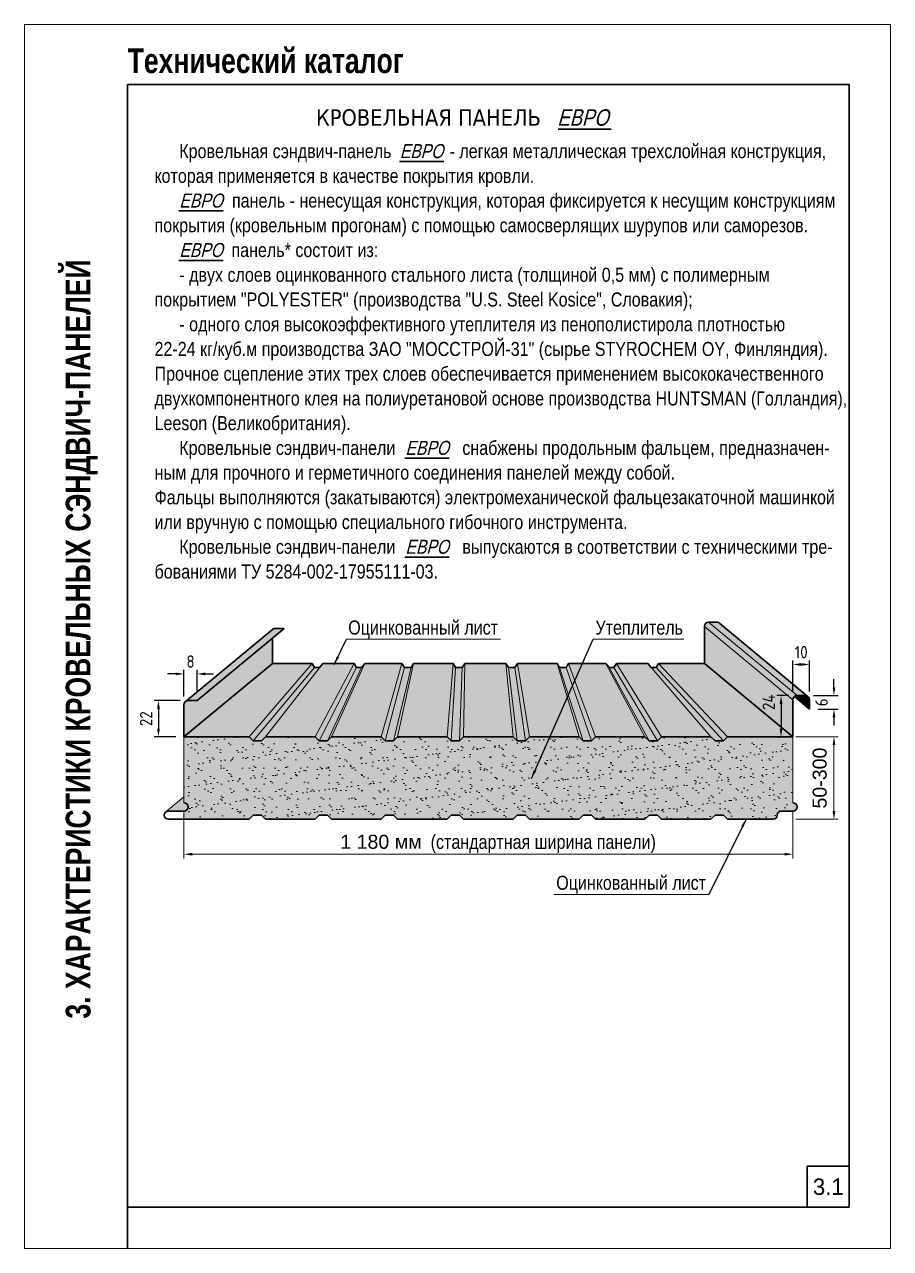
# Model space of a CAD drawing. Extents: x 5821 to 16321, y -13531 to 5774.
# Drawn here: x 5821 to 6871, y -4621 to -3136 of the extents above; entities that cross this region are included whole.
import ezdxf
from ezdxf.enums import TextEntityAlignment as Align

# ---------------------------------------------------------------- set-up
doc = ezdxf.new("R2010")
doc.units = 0
doc.header["$LTSCALE"] = 3
doc.layers.get('0').update_dxf_attribs({"linetype": 'CONTINUOUS', "lineweight": 30})
doc.layers.get('DEFPOINTS').update_dxf_attribs({"linetype": 'CONTINUOUS'})
doc.layers.add('new_fill', color=8, linetype='CONTINUOUS', lineweight=13)
doc.layers.add('RAZMER', color=7, linetype='CONTINUOUS', lineweight=9)
doc.styles.add('LOGO', font='HATTEN.TTF')
doc.styles.add('ROMANS', font='romans.shx', dxfattribs={"width": 0.85})
doc.styles.get("Standard").update_dxf_attribs({"font": 'TAHOMA.TTF'})
doc.styles.add('style1', font='ARIALN.TTF')
doc.styles.add('style2', font='impact.TTF')
doc.styles.add('курсив', font='ARIAL.TTF', dxfattribs={"width": 0.8, "oblique": 15})
doc.dimstyles.new('2.5', dxfattribs={"dimscale": 5, "dimtxt": 3, "dimasz": 2, "dimexe": 1, "dimexo": 2, "dimgap": 0, "dimtad": 0, "dimdec": 0, "dimlfac": 0.5, "dimzin": 9, "dimdsep": 46, "dimtxsty": 'ROMANS', "dimcen": -3, "dimdle": 1, "dimclrd": 256, "dimclre": 256, "dimclrt": 256, "dimadec": 0, "dimazin": 0, "dimtfac": 1, "dimtdec": 0, "dimtofl": 0, "dimtmove": 2, "dimatfit": 3, "dimfxl": 0, "dimtvp": 1, "dimtolj": 1, "dimtzin": 9, "dimarcsym": 0})

# ---------------------------------------------------------------- blocks, each defined once
blk = doc.blocks.new('*D985')
at = {"layer": 'DEFPOINTS', "color": 0, "transparency": 16777216}
for p in [(6030.4, -3924.1), (6014.4, -3961.5), (6030.4, -3956.4)]:
    blk.add_point(p, dxfattribs=at)
at = {"layer": 'RAZMER', "lineweight": -2, "transparency": 16777216}
for p, q in [((6014.4, -3951.5), (6014.4, -3919.1)), ((6030.4, -3946.4), (6030.4, -3919.1)), ((6004.4, -3924.1), (5994.4, -3924.1)), ((6040.4, -3924.1), (6050.4, -3924.1))]:
    blk.add_line(p, q, dxfattribs=at)
at = {"layer": 'RAZMER', "transparency": 16777216}
for points in [[(6004.4, -3922.4), (6004.4, -3925.8), (6014.4, -3924.1)], [(6040.4, -3922.4), (6040.4, -3925.8), (6030.4, -3924.1)]]:
    blk.add_solid(points, dxfattribs=at)
at = {"layer": 'RAZMER', "transparency": 16777216, "insert": (6022.4, -3909.1), "char_height": 15, "attachment_point": 5, "style": 'ROMANS'}
blk.add_mtext('\\A1;8', dxfattribs=at)
blk = doc.blocks.new('*D986')
at = {"layer": 'DEFPOINTS', "color": 0, "transparency": 16777216}
for p in [(6019.9, -3956.5), (5983.5, -4000.5), (6014.4, -4000.5)]:
    blk.add_point(p, dxfattribs=at)
at = {"layer": 'RAZMER', "lineweight": -2, "transparency": 16777216}
for p, q in [((6009.9, -3956.5), (5978.5, -3956.5)), ((5983.5, -3966.5), (5983.5, -3990.5)), ((6004.4, -4000.5), (5978.5, -4000.5))]:
    blk.add_line(p, q, dxfattribs=at)
at = {"layer": 'RAZMER', "transparency": 16777216}
for points in [[(5981.9, -3966.5), (5985.2, -3966.5), (5983.5, -3956.5)], [(5981.9, -3990.5), (5985.2, -3990.5), (5983.5, -4000.5)]]:
    blk.add_solid(points, dxfattribs=at)
at = {"layer": 'RAZMER', "transparency": 16777216, "insert": (5968.5, -3978.5), "char_height": 15, "attachment_point": 5, "rotation": 90, "style": 'ROMANS'}
blk.add_mtext('\\A1;{\\Fromans.shx|c204;2}2', dxfattribs=at)
blk = doc.blocks.new('*D987')
at = {"layer": 'DEFPOINTS', "color": 0, "transparency": 16777216}
for p in [(6757.9, -3950.5), (6738.4, -4000.5), (6752.8, -4000.5)]:
    blk.add_point(p, dxfattribs=at)
at = {"layer": 'RAZMER', "lineweight": -2, "transparency": 16777216}
for p, q in [((6747.9, -3950.5), (6733.4, -3950.5)), ((6738.4, -3960.5), (6738.4, -3990.5)), ((6742.8, -4000.5), (6733.4, -4000.5))]:
    blk.add_line(p, q, dxfattribs=at)
at = {"layer": 'RAZMER', "transparency": 16777216}
for points in [[(6736.7, -3960.5), (6740.1, -3960.5), (6738.4, -3950.5)], [(6736.7, -3990.5), (6740.1, -3990.5), (6738.4, -4000.5)]]:
    blk.add_solid(points, dxfattribs=at)
at = {"layer": 'RAZMER', "transparency": 16777216, "insert": (6723.4, -3958.5), "char_height": 15, "attachment_point": 5, "rotation": 90, "style": 'ROMANS'}
blk.add_mtext('\\A1;24', dxfattribs=at)
blk = doc.blocks.new('*D988')
at = {"layer": 'DEFPOINTS', "color": 0, "transparency": 16777216}
for p in [(6772.8, -3912.7), (6752.7, -3955.5), (6772.8, -3955.5)]:
    blk.add_point(p, dxfattribs=at)
at = {"layer": 'RAZMER', "lineweight": -2, "transparency": 16777216}
for p, q in [((6752.7, -3945.5), (6752.7, -3907.7)), ((6762.7, -3912.7), (6762.8, -3912.7)), ((6772.8, -3945.5), (6772.8, -3907.7))]:
    blk.add_line(p, q, dxfattribs=at)
at = {"layer": 'RAZMER', "transparency": 16777216}
for points in [[(6762.7, -3911), (6762.7, -3914.4), (6752.7, -3912.7)], [(6762.8, -3911), (6762.8, -3914.4), (6772.8, -3912.7)]]:
    blk.add_solid(points, dxfattribs=at)
at = {"layer": 'RAZMER', "transparency": 16777216, "insert": (6762.8, -3897.7), "char_height": 15, "attachment_point": 5, "style": 'ROMANS'}
blk.add_mtext('\\A1;10', dxfattribs=at)
blk = doc.blocks.new('*D989')
at = {"layer": 'DEFPOINTS', "color": 0, "transparency": 16777216}
for p in [(6767.8, -3950.5), (6772.8, -3966.8), (6802.5, -3966.8)]:
    blk.add_point(p, dxfattribs=at)
at = {"layer": 'RAZMER', "lineweight": -2, "transparency": 16777216}
for p, q in [((6802.5, -3940.5), (6802.5, -3930.5)), ((6777.8, -3950.5), (6807.5, -3950.5)), ((6782.8, -3966.8), (6807.5, -3966.8)), ((6802.5, -3976.8), (6802.5, -3986.8))]:
    blk.add_line(p, q, dxfattribs=at)
at = {"layer": 'RAZMER', "transparency": 16777216}
for points in [[(6800.9, -3940.5), (6804.2, -3940.5), (6802.5, -3950.5)], [(6800.9, -3976.8), (6804.2, -3976.8), (6802.5, -3966.8)]]:
    blk.add_solid(points, dxfattribs=at)
at = {"layer": 'RAZMER', "transparency": 16777216, "insert": (6787.5, -3958.6), "char_height": 15, "attachment_point": 5, "rotation": 90, "style": 'ROMANS'}
blk.add_mtext('\\A1;6', dxfattribs=at)

msp = doc.modelspace()

# ---------------------------------------------------------------- hatches: boundary and pattern name
at = {"layer": 'new_fill'}
h = msp.add_hatch(color=256, dxfattribs=at)
h.set_gradient(color1=(51, 127, 153), one_color=1, tint=1)
h.paths.add_polyline_path([(6135.92, -3868.9), (6125.01, -3868.9, 0.1748944), (6121.82, -3870.05), (6016.57, -3957.36, -0.1525191), (6019.42, -3956.48), (6030.36, -3956.48)])
h = msp.add_hatch(color=256, dxfattribs=at)
h.set_gradient(color1=(51, 127, 153), one_color=1, tint=1)
h.paths.add_polyline_path([(6663.97, -3862.89, 0.1968478), (6660.46, -3861.45), (6650.46, -3861.45, 0.4142136), (6645.46, -3866.45), (6645.46, -3911.45), (6752.77, -4000.48), (6752.77, -3955.48, -0.4142136), (6757.77, -3950.48), (6767.77, -3950.48, -0.1531033), (6770.62, -3951.37)])
h = msp.add_hatch(color=256, dxfattribs=at)
h.set_gradient(color1=(51, 127, 153), one_color=1, tint=1, name='CYLINDER')
h.paths.add_polyline_path([(6121.72, -3880.67), (6030.36, -3956.48), (6019.42, -3956.48, 0.1525191), (6016.57, -3957.36), (6015.9, -3957.92, 0.2003847), (6014.42, -3961.48), (6014.42, -4000.48), (6121.72, -3911.45)])
h = msp.add_hatch(color=256, dxfattribs=at)
h.set_gradient(color1=(51, 127, 153), one_color=1, tint=1, name='CYLINDER')
h.paths.add_polyline_path([(6645.47, -3911.46), (6589.79, -3911.46), (6586.79, -3916.46), (6580.95, -3916.46), (6576.79, -3911.46), (6538.79, -3911.46), (6535.79, -3916.46), (6529.79, -3916.46), (6525.79, -3911.46), (6480.79, -3911.46), (6477.79, -3916.46), (6469.79, -3916.46), (6466.79, -3911.46), (6418.79, -3911.46), (6415.79, -3916.46), (6407.79, -3916.46), (6404.79, -3911.46), (6354.79, -3911.46), (6351.79, -3916.46), (6343.79, -3916.46), (6340.79, -3911.46), (6292.79, -3911.46), (6289.79, -3916.46), (6281.79, -3916.46), (6278.79, -3911.46), (6233.79, -3911.46), (6229.79, -3916.46), (6223.79, -3916.46), (6220.79, -3911.46), (6182.79, -3911.46), (6178.64, -3916.46), (6172.79, -3916.46), (6169.79, -3911.46), (6121.72, -3911.46), (6014.42, -4000.48), (6093.42, -4000.48), (6098.42, -4005.48), (6108.42, -4005.48), (6113.42, -4000.48), (6173.42, -4000.48), (6178.42, -4005.48), (6188.42, -4005.48), (6193.42, -4000.48), (6253.42, -4000.48), (6258.42, -4005.48), (6268.42, -4005.48), (6273.42, -4000.48), (6333.42, -4000.48), (6338.42, -4005.48), (6348.42, -4005.48), (6353.42, -4000.48), (6413.42, -4000.48), (6418.42, -4005.48), (6428.42, -4005.48), (6433.42, -4000.48), (6493.42, -4000.48), (6498.42, -4005.48), (6508.42, -4005.48), (6513.42, -4000.48), (6573.42, -4000.48), (6578.42, -4005.48), (6588.42, -4005.48), (6593.42, -4000.48), (6653.42, -4000.48), (6658.42, -4005.48), (6668.42, -4005.48), (6673.42, -4000.48), (6752.77, -4000.48)])
h = msp.add_hatch(color=256, dxfattribs=at)
h.set_gradient(color1=(51, 127, 153), one_color=1, tint=1, name='CYLINDER')
h.paths.add_polyline_path([(6771.27, -3951.91), (6770.62, -3951.37, 0.1531033), (6767.77, -3950.48), (6757.77, -3950.48, 0.1779541), (6754.53, -3951.67), (6772.77, -3966.8), (6772.77, -3955.48, 0.2009785)])
h = msp.add_hatch(color=256, dxfattribs=at)
h.set_gradient(color1=(173, 173, 173), one_color=1, tint=1, name='CYLINDER')
h.paths.add_polyline_path([(6752.77, -4000.48), (6673.42, -4000.48), (6668.42, -4005.48), (6658.42, -4005.48), (6653.42, -4000.48), (6593.42, -4000.48), (6588.42, -4005.48), (6578.42, -4005.48), (6573.42, -4000.48), (6513.42, -4000.48), (6508.42, -4005.48), (6498.42, -4005.48), (6493.42, -4000.48), (6433.42, -4000.48), (6428.42, -4005.48), (6418.42, -4005.48), (6413.42, -4000.48), (6353.42, -4000.48), (6348.42, -4005.48), (6338.42, -4005.48), (6333.42, -4000.48), (6273.42, -4000.48), (6268.42, -4005.48), (6258.42, -4005.48), (6253.42, -4000.48), (6193.42, -4000.48), (6188.42, -4005.48), (6178.42, -4005.48), (6173.42, -4000.48), (6113.42, -4000.48), (6108.42, -4005.48), (6098.42, -4005.48), (6093.42, -4000.48), (6014.42, -4000.48), (6014.42, -4080.48, -1), (6014.42, -4090.48), (6014.42, -4100.48), (6093.42, -4100.48), (6098.42, -4095.48), (6108.42, -4095.48), (6113.42, -4100.48), (6173.42, -4100.48), (6178.42, -4095.48), (6188.42, -4095.48), (6193.42, -4100.48), (6253.42, -4100.48), (6258.42, -4095.48), (6268.42, -4095.48), (6273.42, -4100.48), (6333.42, -4100.48), (6338.42, -4095.48), (6348.42, -4095.48), (6353.42, -4100.48), (6413.42, -4100.48), (6418.42, -4095.48), (6428.42, -4095.48), (6433.42, -4100.48), (6493.42, -4100.48), (6498.42, -4095.48), (6508.42, -4095.48), (6513.42, -4100.48), (6573.42, -4100.48), (6578.42, -4095.48), (6588.42, -4095.48), (6593.42, -4100.48), (6653.42, -4100.48), (6658.42, -4095.48), (6668.42, -4095.48), (6673.42, -4100.48), (6728.76, -4100.48, 0.4142136), (6733.76, -4095.48, -0.4142136), (6738.76, -4090.48), (6752.77, -4090.48, 1), (6752.77, -4080.48)])
h = msp.add_hatch(color=256, dxfattribs=at)
h.set_gradient(color1=(51, 127, 153), one_color=1, tint=1, name='INVCURVED')
h.paths.add_polyline_path([(6014.42, -4080.48, -1), (6014.42, -4090.48), (5995.42, -4090.48, 0.1303086), (5992.94, -4091.13), (6014.42, -4073.31)])
at = {"layer": 'RAZMER'}
h = msp.add_hatch(dxfattribs=at)
h.set_pattern_fill('AR-SAND', color=256, scale=10, style=0)
h.set_pattern_definition([(37.5, (2233.775, -11161.487), (-0.629934, 19.268238), [0, -15.2, 0, -17, 0, -16.25]), (7.5, (2233.775, -11161.487), (17.69777, 28.22146), [0, -8.2, 0, -13.7, 0, -5.25]), (327.5, (2221.475, -11161.487), (31.14142, 0.05659), [0, -5, 0, -18, 0, -23.5]), (317.5, (2221.475, -11161.487), (30.06127, 8.776756), [0, -2.5, 0, -11.8, 0, -13.5])])
h.paths.add_polyline_path([(6752.77, -4000.48), (6673.42, -4000.48), (6668.42, -4005.48), (6658.42, -4005.48), (6653.42, -4000.48), (6593.42, -4000.48), (6588.42, -4005.48), (6578.42, -4005.48), (6573.42, -4000.48), (6513.42, -4000.48), (6508.42, -4005.48), (6498.42, -4005.48), (6493.42, -4000.48), (6433.42, -4000.48), (6428.42, -4005.48), (6418.42, -4005.48), (6413.42, -4000.48), (6353.42, -4000.48), (6348.42, -4005.48), (6338.42, -4005.48), (6333.42, -4000.48), (6273.42, -4000.48), (6268.42, -4005.48), (6258.42, -4005.48), (6253.42, -4000.48), (6193.42, -4000.48), (6188.42, -4005.48), (6178.42, -4005.48), (6173.42, -4000.48), (6113.42, -4000.48), (6108.42, -4005.48), (6098.42, -4005.48), (6093.42, -4000.48), (6014.42, -4000.48), (6014.42, -4080.48, -1), (6014.42, -4090.48), (6014.42, -4100.48), (6093.42, -4100.48), (6098.42, -4095.48), (6108.42, -4095.48), (6113.42, -4100.48), (6173.42, -4100.48), (6178.42, -4095.48), (6188.42, -4095.48), (6193.42, -4100.48), (6253.42, -4100.48), (6258.42, -4095.48), (6268.42, -4095.48), (6273.42, -4100.48), (6333.42, -4100.48), (6338.42, -4095.48), (6348.42, -4095.48), (6353.42, -4100.48), (6413.42, -4100.48), (6418.42, -4095.48), (6428.42, -4095.48), (6433.42, -4100.48), (6493.42, -4100.48), (6498.42, -4095.48), (6508.42, -4095.48), (6513.42, -4100.48), (6573.42, -4100.48), (6578.42, -4095.48), (6588.42, -4095.48), (6593.42, -4100.48), (6653.42, -4100.48), (6658.42, -4095.48), (6668.42, -4095.48), (6673.42, -4100.48), (6728.76, -4100.48, 0.4142136), (6733.76, -4095.48, -0.4142136), (6738.76, -4090.48), (6752.77, -4090.48, 1), (6752.77, -4080.48)])

# ---------------------------------------------------------------- linework, layer by layer
at = {"color": 1}
for p, q in [((5946.09, -3209.09), (6821.09, -3209.09)), ((5946.09, -3209.09), (5946.09, -4621.24)), ((6821.09, -3209.09), (6821.09, -4571.24)), ((6468.05, -3263.42), (6532.56, -3263.42)), ((6275.59, -3302.47), (6329.33, -3302.47)), ((6008.35, -3362.46), (6062.09, -3362.46)), ((6008.35, -3422.46), (6062.09, -3422.46)), ((6282.39, -3662.47), (6336.13, -3662.47)), ((6282.39, -3782.47), (6336.13, -3782.47)), ((6770.18, -4521.24), (6821.09, -4521.24)), ((6770.18, -4521.24), (6770.18, -4571.24)), ((5946.09, -4571.24), (6821.09, -4571.24))]:
    msp.add_line(p, q, dxfattribs=at)
for p, q in [((6121.82, -3870.05), (6015.9, -3957.92)), ((6135.92, -3868.9), (6030.36, -3956.48)), ((6135.92, -3868.9), (6125.01, -3868.9)), ((6645.46, -3911.46), (6645.46, -3866.45)), ((6660.46, -3861.45), (6650.46, -3861.45)), ((6771.27, -3951.91), (6663.97, -3862.89)), ((6121.72, -3911.45), (6121.72, -3880.67)), ((6014.42, -4000.48), (6121.72, -3911.45)), ((6121.72, -3911.46), (6169.79, -3911.46)), ((6169.79, -3911.46), (6172.79, -3916.46)), ((6172.79, -3916.46), (6178.64, -3916.46)), ((6182.79, -3911.46), (6178.64, -3916.46)), ((6182.79, -3911.46), (6220.79, -3911.46)), ((6220.79, -3911.46), (6223.79, -3916.46)), ((6223.79, -3916.46), (6229.79, -3916.46)), ((6233.79, -3911.46), (6229.79, -3916.46)), ((6233.79, -3911.46), (6278.79, -3911.46)), ((6278.79, -3911.46), (6281.79, -3916.46)), ((6281.79, -3916.46), (6289.79, -3916.46)), ((6292.79, -3911.46), (6289.79, -3916.46)), ((6292.79, -3911.46), (6340.79, -3911.46)), ((6340.79, -3911.46), (6343.79, -3916.46)), ((6343.79, -3916.46), (6351.79, -3916.46)), ((6354.79, -3911.46), (6351.79, -3916.46)), ((6354.79, -3911.46), (6404.79, -3911.46)), ((6404.79, -3911.46), (6407.79, -3916.46)), ((6415.79, -3916.46), (6407.79, -3916.46)), ((6418.79, -3911.46), (6415.79, -3916.46)), ((6466.79, -3911.46), (6418.79, -3911.46)), ((6466.79, -3911.46), (6469.79, -3916.46)), ((6477.79, -3916.46), (6469.79, -3916.46)), ((6480.79, -3911.46), (6477.79, -3916.46)), ((6525.79, -3911.46), (6480.79, -3911.46)), ((6525.79, -3911.46), (6529.79, -3916.46)), ((6535.79, -3916.46), (6529.79, -3916.46)), ((6538.79, -3911.46), (6535.79, -3916.46)), ((6576.79, -3911.46), (6538.79, -3911.46)), ((6576.79, -3911.46), (6580.95, -3916.46)), ((6586.79, -3916.46), (6580.95, -3916.46)), ((6589.79, -3911.46), (6586.79, -3916.46)), ((6645.46, -3911.46), (6589.79, -3911.46)), ((6752.77, -4000.48), (6645.46, -3911.45)), ((6014.42, -4000.48), (6014.42, -3961.48)), ((6030.36, -3956.48), (6019.42, -3956.48)), ((6752.77, -4000.48), (6752.77, -3955.52)), ((6772.77, -3966.8), (6754.53, -3951.67)), ((6767.77, -3950.48), (6757.77, -3950.48)), ((6772.77, -3966.8), (6772.77, -3955.48)), ((6014.42, -4000.48), (6093.42, -4000.48)), ((6093.42, -4000.48), (6098.42, -4005.48)), ((6098.42, -4005.48), (6108.42, -4005.48)), ((6113.42, -4000.48), (6108.42, -4005.48)), ((6113.42, -4000.48), (6173.42, -4000.48)), ((6173.42, -4000.48), (6178.42, -4005.48)), ((6178.42, -4005.48), (6188.42, -4005.48)), ((6193.42, -4000.48), (6188.42, -4005.48)), ((6193.42, -4000.48), (6253.42, -4000.48)), ((6253.42, -4000.48), (6258.42, -4005.48)), ((6258.42, -4005.48), (6268.42, -4005.48)), ((6273.42, -4000.48), (6268.42, -4005.48)), ((6273.42, -4000.48), (6333.42, -4000.48)), ((6333.42, -4000.48), (6338.42, -4005.48)), ((6338.42, -4005.48), (6348.42, -4005.48)), ((6353.42, -4000.48), (6348.42, -4005.48)), ((6353.42, -4000.48), (6413.42, -4000.48)), ((6413.42, -4000.48), (6418.42, -4005.48)), ((6418.42, -4005.48), (6428.42, -4005.48)), ((6433.42, -4000.48), (6428.42, -4005.48)), ((6433.42, -4000.48), (6493.42, -4000.48)), ((6493.42, -4000.48), (6498.42, -4005.48)), ((6498.42, -4005.48), (6508.42, -4005.48)), ((6513.42, -4000.48), (6508.42, -4005.48)), ((6513.42, -4000.48), (6573.42, -4000.48)), ((6573.42, -4000.48), (6578.42, -4005.48)), ((6578.42, -4005.48), (6588.42, -4005.48)), ((6593.42, -4000.48), (6588.42, -4005.48)), ((6593.42, -4000.48), (6653.42, -4000.48)), ((6653.42, -4000.48), (6658.42, -4005.48)), ((6658.42, -4005.48), (6668.42, -4005.48)), ((6673.42, -4000.48), (6668.42, -4005.48)), ((6673.42, -4000.48), (6752.77, -4000.48)), ((5995.42, -4090.48), (6014.42, -4090.48)), ((6093.42, -4100.48), (6098.42, -4095.48)), ((6098.42, -4095.48), (6108.42, -4095.48)), ((6113.42, -4100.48), (6108.42, -4095.48)), ((6173.42, -4100.48), (6178.42, -4095.48)), ((6178.42, -4095.48), (6188.42, -4095.48)), ((6193.42, -4100.48), (6188.42, -4095.48)), ((6253.42, -4100.48), (6258.42, -4095.48)), ((6258.42, -4095.48), (6268.42, -4095.48)), ((6273.42, -4100.48), (6268.42, -4095.48)), ((6333.42, -4100.48), (6338.42, -4095.48)), ((6338.42, -4095.48), (6348.42, -4095.48)), ((6353.42, -4100.48), (6348.42, -4095.48)), ((6413.42, -4100.48), (6418.42, -4095.48)), ((6418.42, -4095.48), (6428.42, -4095.48)), ((6433.42, -4100.48), (6428.42, -4095.48)), ((6493.42, -4100.48), (6498.42, -4095.48)), ((6498.42, -4095.48), (6508.42, -4095.48)), ((6513.42, -4100.48), (6508.42, -4095.48)), ((6573.42, -4100.48), (6578.42, -4095.48)), ((6578.42, -4095.48), (6588.42, -4095.48)), ((6593.42, -4100.48), (6588.42, -4095.48)), ((6653.42, -4100.48), (6658.42, -4095.48)), ((6658.42, -4095.48), (6668.42, -4095.48)), ((6673.42, -4100.48), (6668.42, -4095.48)), ((6738.76, -4090.48), (6752.77, -4090.48)), ((6093.42, -4100.48), (5995.42, -4100.48)), ((6113.42, -4100.48), (6173.42, -4100.48)), ((6193.42, -4100.48), (6253.42, -4100.48)), ((6273.42, -4100.48), (6333.42, -4100.48)), ((6353.42, -4100.48), (6413.42, -4100.48)), ((6433.42, -4100.48), (6493.42, -4100.48)), ((6513.42, -4100.48), (6573.42, -4100.48)), ((6593.42, -4100.48), (6653.42, -4100.48)), ((6728.76, -4100.48), (6673.42, -4100.48))]:
    msp.add_line(p, q)
for centre, start, end in [((6125.01, -3873.9), 90, 129.6815), ((6650.46, -3866.45), 90, 180), ((6660.46, -3866.45), 45.45533, 90), ((6019.42, -3961.48), 90, 180), ((6757.77, -3955.48), 90, 180), ((6767.77, -3955.48), 0, 90), ((6014.42, -4085.48), 270, 90), ((6752.77, -4085.48), 270, 90), ((5995.42, -4095.48), 90, 270), ((6728.76, -4095.48), 270, 0), ((6738.76, -4095.48), 90, 180)]:
    msp.add_arc(centre, 5, start, end)
at = {"layer": 'RAZMER'}
for p, q in [((6871.09, -3136.24), (6871.09, -4621.24)), ((6871.09, -3136.24), (6871.09, -4621.24)), ((6871.09, -3136.24), (6871.09, -4621.24)), ((6871.09, -3136.24), (6871.09, -4621.24)), ((6871.09, -3136.24), (6871.09, -4621.24)), ((6871.09, -3136.24), (6871.09, -4621.24)), ((6871.09, -3136.24), (6871.09, -4621.24)), ((6871.09, -3136.24), (6871.09, -4621.24)), ((6871.09, -3136.24), (6871.09, -4621.24)), ((6871.09, -3136.24), (6871.09, -4621.24)), ((6871.09, -3136.24), (6871.09, -4621.24)), ((6871.09, -3136.24), (6871.09, -4621.24)), ((6871.09, -3136.24), (6871.09, -4621.24)), ((6871.09, -3136.24), (6871.09, -4621.24)), ((6871.09, -3136.24), (6871.09, -4621.24)), ((6871.09, -3136.24), (6871.09, -4621.24)), ((6871.09, -3136.24), (6871.09, -4621.24)), ((6871.09, -3136.24), (6871.09, -4621.24)), ((6871.09, -3136.24), (6871.09, -4621.24)), ((6871.09, -3136.24), (6871.09, -4621.24)), ((6871.09, -3136.24), (6871.09, -4621.24)), ((6871.09, -3136.24), (6871.09, -4621.24)), ((6871.09, -3136.24), (6871.09, -4621.24)), ((6871.09, -3136.24), (6871.09, -4621.24)), ((6871.09, -3136.24), (6871.09, -4621.24)), ((6871.09, -3136.24), (6871.09, -4621.24)), ((6871.09, -3136.24), (6871.09, -4621.24)), ((6871.09, -3136.24), (6871.09, -4621.24)), ((6871.09, -3136.24), (6871.09, -4621.24)), ((6871.09, -3136.24), (6871.09, -4621.24)), ((6871.09, -3136.24), (6871.09, -4621.24)), ((6871.09, -3136.24), (6871.09, -4621.24)), ((6871.09, -3136.24), (6871.09, -4621.24)), ((6871.09, -3136.24), (6871.09, -4621.24)), ((6871.09, -3136.24), (6871.09, -4621.24)), ((6871.09, -3136.24), (6871.09, -4621.24)), ((6871.09, -3136.24), (6871.09, -4621.24)), ((6871.09, -3136.24), (6871.09, -4621.24)), ((6871.09, -3136.24), (6871.09, -4621.24)), ((6871.09, -3136.24), (6871.09, -4621.24)), ((6871.09, -3136.24), (6871.09, -4621.24)), ((6871.09, -3136.24), (6871.09, -4621.24)), ((6871.09, -3136.24), (6871.09, -4621.24)), ((6871.09, -3136.24), (6871.09, -4621.24)), ((6871.09, -3136.24), (6871.09, -4621.24)), ((6871.09, -3136.24), (6871.09, -4621.24)), ((6871.09, -3136.24), (6871.09, -4621.24)), ((6871.09, -3136.24), (6871.09, -4621.24)), ((6871.09, -3136.24), (6871.09, -4621.24)), ((6871.09, -3136.24), (6871.09, -4621.24)), ((6871.09, -3136.24), (6871.09, -4621.24)), ((6871.09, -3136.24), (6871.09, -4621.24)), ((6871.09, -3136.24), (6871.09, -4621.24)), ((6871.09, -3136.24), (6871.09, -4621.24)), ((6871.09, -3136.24), (6871.09, -4621.24)), ((6871.09, -3136.24), (6871.09, -4621.24)), ((6871.09, -3136.24), (6871.09, -4621.24)), ((6871.09, -3136.24), (6871.09, -4621.24)), ((6871.09, -3136.24), (6871.09, -4621.24)), ((6871.09, -3136.24), (6871.09, -4621.24)), ((6871.09, -3136.24), (6871.09, -4621.24)), ((6871.09, -3136.24), (6871.09, -4621.24)), ((6871.09, -3136.24), (6871.09, -4621.24)), ((6871.09, -3136.24), (6871.09, -4621.24)), ((6752.77, -3955.48), (6645.46, -3866.45)), ((6757.77, -3950.48), (6650.46, -3861.45)), ((6398.4, -3882), (6211.63, -3882)), ((6620.35, -3882), (6510.65, -3882)), ((6169.79, -3911.46), (6093.42, -4000.48)), ((6172.79, -3916.46), (6098.42, -4005.48)), ((6182.79, -3911.46), (6113.42, -4000.48)), ((6220.79, -3911.46), (6173.42, -4000.48)), ((6223.79, -3916.46), (6178.42, -4005.48)), ((6229.79, -3916.46), (6188.42, -4005.48)), ((6233.79, -3911.46), (6193.42, -4000.48)), ((6278.79, -3911.46), (6253.42, -4000.48)), ((6281.79, -3916.46), (6258.42, -4005.48)), ((6289.79, -3916.46), (6268.42, -4005.48)), ((6292.79, -3911.46), (6273.42, -4000.48)), ((6340.79, -3911.46), (6333.42, -4000.48)), ((6343.79, -3916.46), (6338.42, -4005.48)), ((6351.79, -3916.46), (6348.42, -4005.48)), ((6354.79, -3911.46), (6353.42, -4000.48)), ((6404.79, -3911.46), (6413.42, -4000.48)), ((6407.79, -3916.46), (6418.42, -4005.48)), ((6415.79, -3916.46), (6428.42, -4005.48)), ((6418.79, -3911.46), (6433.42, -4000.48)), ((6466.79, -3911.46), (6493.42, -4000.48)), ((6469.79, -3916.46), (6498.42, -4005.48)), ((6477.79, -3916.46), (6508.42, -4005.48)), ((6480.79, -3911.46), (6513.42, -4000.48)), ((6525.79, -3911.46), (6573.42, -4000.48)), ((6529.79, -3916.46), (6578.42, -4005.48)), ((6535.79, -3916.46), (6588.42, -4005.48)), ((6538.79, -3911.46), (6593.42, -4000.48)), ((6576.79, -3911.46), (6653.42, -4000.48)), ((6586.79, -3916.46), (6668.42, -4005.48)), ((6589.79, -3911.46), (6673.42, -4000.48)), ((6014.42, -4000.48), (6014.42, -4080.48)), ((6752.77, -4000.48), (6752.77, -4080.48)), ((6756.25, -4000.48), (6807.52, -4000.48)), ((6802.52, -4010.48), (6802.52, -4090.48)), ((5992.94, -4091.13), (6014.42, -4073.31)), ((6014.42, -4090.48), (6014.42, -4147.9)), ((6752.77, -4090.48), (6752.77, -4147.9)), ((6756.25, -4100.48), (6807.52, -4100.48)), ((6742.77, -4142.9), (6024.42, -4142.9)), ((6650.93, -4191.62), (6463.06, -4191.62)), ((6650.93, -4191.62), (6463.06, -4191.62)), ((6871.09, -4621.24), (5821.09, -4621.24))]:
    msp.add_line(p, q, dxfattribs=at)
msp.add_lwpolyline([(6871.09, -3136.24), (5821.09, -3136.24), (5821.09, -4621.24), (6871.09, -4621.24)], close=True, dxfattribs=at)
for points in [[(6804.19, -4010.48), (6800.85, -4010.48), (6802.52, -4000.48)], [(6804.19, -4090.48), (6800.85, -4090.48), (6802.52, -4100.48)], [(6024.42, -4141.23), (6024.42, -4144.56), (6014.42, -4142.9)], [(6742.77, -4141.23), (6742.77, -4144.56), (6752.77, -4142.9)]]:
    msp.add_solid(points, dxfattribs=at)

# ---------------------------------------------------------------- texts
msp.add_text('КРОВЕЛЬНАЯ ПАНЕЛЬ', height=20).set_placement((6174.44, -3249.09), align=Align.MIDDLE_LEFT)
at = {"color": 1, "style": 'курсив', "oblique": 15, "width": 0.8}
msp.add_text('ЕВРО', height=20, dxfattribs=at).set_placement((6467.05, -3249.09), align=Align.MIDDLE_LEFT)
at = {"style": 'style1'}
for s, p in [('Кровельная сэндвич-панель             - легкая металлическая трехслойная конструкция,', (6008.77, -3298.38)), ('которая применяется в качестве покрытия кровли. ', (5978.77, -3328.38)), ('  панель - ненесущая конструкция, которая фиксируется к несущим конструкциям', (6061.84, -3358.38)), ('покрытия (кровельным прогонам) с помощью самосверлящих шурупов или саморезов.', (5978.77, -3388.38)), ('панель* состоит из:', (6072.05, -3418.38)), ('- двух слоев оцинкованного стального листа (толщиной 0,5 мм) с полимерным', (6008.77, -3448.38)), ('покрытием "POLYESTER" (производства "U.S. Steel Kosice", Словакия);', (5978.77, -3478.38)), ('- одного слоя высокоэффективного утеплителя из пенополистирола плотностью', (6008.77, -3508.38)), ('22-24 кг/куб.м производства ЗАО "МОССТРОЙ-31" (сырье STYROCHEM OY, Финляндия).', (5978.77, -3538.38)), ('Прочное сцепление этих трех слоев обеспечивается применением высококачественного', (5978.77, -3568.38)), ('двухкомпонентного клея на полиуретановой основе производства HUNTSMAN (Голландия),', (5978.77, -3598.38)), ('Leeson (Великобритания).', (5978.77, -3628.38)), ('Кровельные сэндвич-панели               снабжены продольным фальцем, предназначен-', (6008.77, -3658.38)), ('ным для прочного и герметичного соединения панелей между собой.', (5978.77, -3688.38)), ('Фальцы выполняются (закатываются) электромеханической фальцезакаточной машинкой', (5978.77, -3718.38)), ('или вручную с помощью специального гибочного инструмента.', (5978.77, -3748.38)), ('Кровельные сэндвич-панели               выпускаются в соответствии с техническими тре-', (6008.77, -3778.38)), ('бованиями ТУ 5284-002-17955111-03.', (5978.77, -3808.38))]:
    msp.add_text(s, height=17, dxfattribs=at).set_placement(p)
at = {"color": 1, "style": 'курсив', "oblique": 15, "width": 0.8}
for p in [(6276.03, -3298.38), (6008.77, -3358.38), (6008.77, -3418.38), (6282.85, -3658.38), (6282.85, -3778.38)]:
    msp.add_text('ЕВРО', height=17, dxfattribs=at).set_placement(p)
at = {"style": 'style1'}
for s, p in [('Оцинкованный лист', (6395.25, -3867.87)), ('Утеплитель', (6619.5, -3867.87)), ('Оцинкованный лист', (6647.44, -4177.5))]:
    msp.add_text(s, height=17, dxfattribs=at).set_placement(p, align=Align.MIDDLE_RIGHT)
msp.add_text('(стандартная ширина панели)', height=17, dxfattribs=at).set_placement((6450.07, -4127.9), align=Align.MIDDLE_CENTER)
at = {"insert": (6785.31, -4050.48), "char_height": 17, "attachment_point": 5, "rotation": 90, "style": 'style1'}
msp.add_mtext('{\\fArial|b0|i0|c0|p34;5\\fArial|b0|i0|c204|p34;0-3\\fArial|b0|i0|c0|p34;0\\fArial|b0|i0|c204|p34;0}', dxfattribs=at)
at = {"insert": (6253.29, -4127.9), "char_height": 17, "attachment_point": 5, "style": 'style1'}
msp.add_mtext('{\\fArial|b0|i0|c0|p34;1\\fArial|b0|i0|c204|p34; 180 мм}', dxfattribs=at)
at = {"layer": 'new_fill', "style": 'style2'}
msp.add_text('Технический каталог', height=30, dxfattribs=at).set_placement((5946.09, -3195.19))
msp.add_text('3. ХАРАКТЕРИСТИКИ КРОВЕЛЬНЫХ СЭНДВИЧ-ПАНЕЛЕЙ', height=30, rotation=90, dxfattribs=at).set_placement((5886.09, -3881.81), align=Align.MIDDLE_CENTER)
at = {"layer": 'new_fill', "style": 'LOGO'}
msp.add_text('3.1', height=20, dxfattribs=at).set_placement((6795.64, -4546.24), align=Align.MIDDLE_CENTER)

# ---------------------------------------------------------------- dimensions: what is measured, and where the dimension line sits
at = {"layer": 'RAZMER'}
dim = msp.add_linear_dim(base=(6772.77, -3912.71), p1=(6752.74, -3955.5), p2=(6772.77, -3955.46), dimstyle='2.5', override={"dimlfac": 0.5, "dimtxsty": 'ROMANS', "dimsah": 1, "dimtolj": 1}, dxfattribs=at)
dim.commit()
dim.dimension.update_dxf_attribs({"geometry": '*D988', "text_midpoint": (6762.75, -3897.71)})
dim = msp.add_linear_dim(base=(6030.42, -3924.1), p1=(6014.42, -3961.48), p2=(6030.42, -3956.42), dimstyle='2.5', dxfattribs=at)
dim.commit()
dim.dimension.update_dxf_attribs({"geometry": '*D985', "text_midpoint": (6022.42, -3909.1)})
for base, p1, p2, text, picture, middle in [((6802.52, -3966.8), (6767.77, -3950.48), (6772.77, -3966.8), '6', '*D989', (6787.52, -3958.64)), ((5983.54, -4000.48), (6019.89, -3956.46), (6014.42, -4000.48), '{\\Fromans.shx|c204;2}2', '*D986', (5968.54, -3978.47))]:
    dim = msp.add_linear_dim(base=base, p1=p1, p2=p2, angle=90, text=text, dimstyle='2.5', override={"dimlfac": 0.5, "dimtxsty": 'ROMANS', "dimsah": 1, "dimtolj": 1}, dxfattribs=at)
    dim.commit()
    dim.dimension.update_dxf_attribs({"geometry": picture, "text_midpoint": middle})
dim = msp.add_linear_dim(base=(6738.4, -4000.48), p1=(6757.91, -3950.48), p2=(6752.77, -4000.48), angle=90, text='24', dimstyle='2.5', dxfattribs=at)
dim.commit()
dim.dimension.update_dxf_attribs({"geometry": '*D987', "text_midpoint": (6723.4, -3958.54), "dimtype": 160})

# ---------------------------------------------------------------- leaders
for points in [[(6196.63, -3912.6), (6211.63, -3882)], [(6435.65, -4051.02), (6510.65, -3882)], [(6695.93, -4100.48), (6650.93, -4191.62)], [(6695.93, -4100.48), (6650.93, -4191.62)]]:
    msp.add_leader(points, dimstyle='2.5', override={"dimgap": 0, "dimtad": 0}, dxfattribs=at)

doc.saveas('drawing.dxf')
